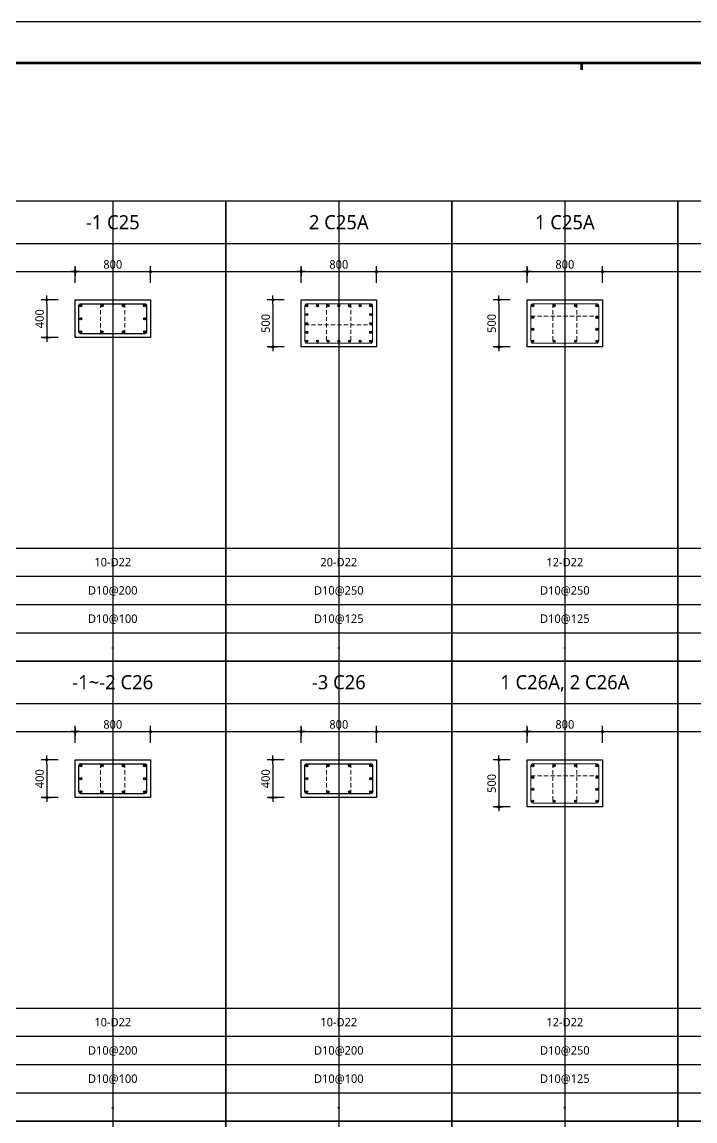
# Model space of a CAD drawing. Header units: millimetres. Extents: x 0 to 252030, y -124740 to 196020.
# Drawn here: x 106496 to 113642, y 166526 to 178200 of the extents above; entities that cross this region are included whole.
import ezdxf
from ezdxf.enums import TextEntityAlignment as Align

# ---------------------------------------------------------------- set-up
doc = ezdxf.new("R2010")
doc.units = ezdxf.units.MM
doc.header["$LTSCALE"] = 30
doc.linetypes.add('HID', pattern=[2.3, 1.5, -0.8])
doc.layers.get('DEFPOINTS').update_dxf_attribs({"color": 142})
for name, color, linetype in [('0-SEC1', 3, 'Continuous'), ('CON', 2, 'Continuous'), ('DIM', 7, 'Continuous'), ('S-철근', 3, 'Continuous'), ('SHEET', 7, 'Continuous'), ('TXT', 3, 'Continuous'), ('XR-FORM_(도룡동)$0$Sheet', 7, 'Continuous')]:
    doc.layers.add(name, color=color, linetype=linetype)
doc.layers.add('HoopBar', color=1, linetype='Continuous', lineweight=0)
doc.layers.add('TieBar', color=7, linetype='HID', lineweight=0)
doc.styles.get("Standard").update_dxf_attribs({"font": 'malgun.ttf'})
doc.styles.add('맑은 고딕', font='malgun.ttf')
doc.dimstyles.new('30NDIM', dxfattribs={"dimscale": 50, "dimtxt": 3, "dimasz": 1.5, "dimexe": 2, "dimexo": 6, "dimgap": 1, "dimtad": 1, "dimdec": 0, "dimrnd": 0.25, "dimzin": 0, "dimdsep": 46, "dimtxsty": 'Standard', "dimblk": 'Z_DOT', "dimcen": 5, "dimclrd": 256, "dimclre": 256, "dimclrt": 3, "dimadec": 0, "dimazin": 0, "dimtm": 1e-09, "dimtfac": 1, "dimtdec": 0, "dimtix": 1, "dimtmove": 2, "dimatfit": 1, "dimldrblk": 'Z_DOT', "dimfxl": 1, "dimtolj": 1, "dimtzin": 0, "dimarcsym": 0})

# ---------------------------------------------------------------- blocks, each defined once
blk = doc.blocks.new('XR-FORM_(도룡동)$0$S')
at = {"layer": 'XR-FORM_(도룡동)$0$Sheet', "const_width": 100}
blk.add_lwpolyline([(1850, 57950), (82250, 57950), (82250, 1200), (1850, 1200)], close=True, dxfattribs=at)
at = {"layer": 'XR-FORM_(도룡동)$0$Sheet', "linetype": 'Continuous', "const_width": 100}
blk.add_lwpolyline([(38745, 57950), (38745, 57700)], dxfattribs=at)
blk = doc.blocks.new('XR-FORM_(도룡동)', base_point=(101.33, -56114.51))
at = {"layer": 'DEFPOINTS'}
blk.add_lwpolyline([(0, 0), (420, 0), (420, 297), (0, 297)], close=True, dxfattribs=at)
at = {"xscale": 0.005, "yscale": 0.005, "zscale": 0.005}
blk.add_blockref('XR-FORM_(도룡동)$0$S', (-0.25, 0), dxfattribs=at)
blk = doc.blocks.new('Z_DOT')
at = {"layer": 'DIM', "color": 0}
for p, q in [((-1, 0), (1, 0)), ((0, -1), (0, 1))]:
    blk.add_line(p, q, dxfattribs=at)
for radius in [0.25, 0.125]:
    blk.add_circle((0, 0), radius, dxfattribs=at)
blk = doc.blocks.new('*D1248')
at = {"layer": 'DEFPOINTS', "color": 0, "transparency": 16777216}
for p in [(107060, 175248), (106760, 174848), (107060, 174848)]:
    blk.add_point(p, dxfattribs=at)
at = {"layer": 'DIM', "lineweight": -2, "transparency": 16777216}
for p, q in [((106880, 175248), (106700, 175248)), ((106760, 175203), (106760, 174893)), ((106880, 174848), (106700, 174848))]:
    blk.add_line(p, q, dxfattribs=at)
at = {"layer": 'DIM', "lineweight": -2, "transparency": 16777216, "xscale": 45, "yscale": 45, "zscale": 45}
for p, rotation in [((106760, 175248), 90), ((106760, 174848), 270)]:
    blk.add_blockref('Z_DOT', p, dxfattribs=dict(at, rotation=rotation))
at = {"layer": 'DIM', "color": 3, "transparency": 16777216, "insert": (106683, 175048), "char_height": 90, "attachment_point": 5, "rotation": 90}
blk.add_mtext('\\A1;400', dxfattribs=at)
blk = doc.blocks.new('*D1249')
at = {"layer": 'DEFPOINTS', "color": 0, "transparency": 16777216}
for p in [(107860, 175548), (107060, 175248), (107860, 175248)]:
    blk.add_point(p, dxfattribs=at)
at = {"layer": 'DIM', "lineweight": -2, "transparency": 16777216}
for p, q in [((107060, 175428), (107060, 175608)), ((107860, 175428), (107860, 175608)), ((107105, 175548), (107815, 175548))]:
    blk.add_line(p, q, dxfattribs=at)
at = {"layer": 'DIM', "lineweight": -2, "transparency": 16777216, "xscale": 45, "yscale": 45, "zscale": 45, "rotation": 180}
blk.add_blockref('Z_DOT', (107060, 175548), dxfattribs=at)
at = {"layer": 'DIM', "lineweight": -2, "transparency": 16777216, "xscale": 45, "yscale": 45, "zscale": 45}
blk.add_blockref('Z_DOT', (107860, 175548), dxfattribs=at)
at = {"layer": 'DIM', "color": 3, "transparency": 16777216, "insert": (107460, 175624), "char_height": 90, "attachment_point": 5}
blk.add_mtext('\\A1;800', dxfattribs=at)
blk = doc.blocks.new('*D1250')
at = {"layer": 'DEFPOINTS', "color": 0, "transparency": 16777216}
for p in [(109460, 175248), (109160, 174748), (109460, 174748)]:
    blk.add_point(p, dxfattribs=at)
at = {"layer": 'DIM', "lineweight": -2, "transparency": 16777216}
for p, q in [((109280, 175248), (109100, 175248)), ((109160, 175203), (109160, 174793)), ((109280, 174748), (109100, 174748))]:
    blk.add_line(p, q, dxfattribs=at)
at = {"layer": 'DIM', "lineweight": -2, "transparency": 16777216, "xscale": 45, "yscale": 45, "zscale": 45}
for p, rotation in [((109160, 175248), 90), ((109160, 174748), 270)]:
    blk.add_blockref('Z_DOT', p, dxfattribs=dict(at, rotation=rotation))
at = {"layer": 'DIM', "color": 3, "transparency": 16777216, "insert": (109083, 174998), "char_height": 90, "attachment_point": 5, "rotation": 90}
blk.add_mtext('\\A1;500', dxfattribs=at)
blk = doc.blocks.new('*D1251')
at = {"layer": 'DEFPOINTS', "color": 0, "transparency": 16777216}
for p in [(110260, 175548), (109460, 175248), (110260, 175248)]:
    blk.add_point(p, dxfattribs=at)
at = {"layer": 'DIM', "lineweight": -2, "transparency": 16777216}
for p, q in [((109460, 175428), (109460, 175608)), ((110260, 175428), (110260, 175608)), ((109505, 175548), (110215, 175548))]:
    blk.add_line(p, q, dxfattribs=at)
at = {"layer": 'DIM', "lineweight": -2, "transparency": 16777216, "xscale": 45, "yscale": 45, "zscale": 45, "rotation": 180}
blk.add_blockref('Z_DOT', (109460, 175548), dxfattribs=at)
at = {"layer": 'DIM', "lineweight": -2, "transparency": 16777216, "xscale": 45, "yscale": 45, "zscale": 45}
blk.add_blockref('Z_DOT', (110260, 175548), dxfattribs=at)
at = {"layer": 'DIM', "color": 3, "transparency": 16777216, "insert": (109860, 175624), "char_height": 90, "attachment_point": 5}
blk.add_mtext('\\A1;800', dxfattribs=at)
blk = doc.blocks.new('*D1252')
at = {"layer": 'DEFPOINTS', "color": 0, "transparency": 16777216}
for p in [(111860, 175248), (111560, 174748), (111860, 174748)]:
    blk.add_point(p, dxfattribs=at)
at = {"layer": 'DIM', "lineweight": -2, "transparency": 16777216}
for p, q in [((111680, 175248), (111500, 175248)), ((111560, 175203), (111560, 174793)), ((111680, 174748), (111500, 174748))]:
    blk.add_line(p, q, dxfattribs=at)
at = {"layer": 'DIM', "lineweight": -2, "transparency": 16777216, "xscale": 45, "yscale": 45, "zscale": 45}
for p, rotation in [((111560, 175248), 90), ((111560, 174748), 270)]:
    blk.add_blockref('Z_DOT', p, dxfattribs=dict(at, rotation=rotation))
at = {"layer": 'DIM', "color": 3, "transparency": 16777216, "insert": (111483, 174998), "char_height": 90, "attachment_point": 5, "rotation": 90}
blk.add_mtext('\\A1;500', dxfattribs=at)
blk = doc.blocks.new('*D1253')
at = {"layer": 'DEFPOINTS', "color": 0, "transparency": 16777216}
for p in [(112660, 175548), (111860, 175248), (112660, 175248)]:
    blk.add_point(p, dxfattribs=at)
at = {"layer": 'DIM', "lineweight": -2, "transparency": 16777216}
for p, q in [((111860, 175428), (111860, 175608)), ((112660, 175428), (112660, 175608)), ((111905, 175548), (112615, 175548))]:
    blk.add_line(p, q, dxfattribs=at)
at = {"layer": 'DIM', "lineweight": -2, "transparency": 16777216, "xscale": 45, "yscale": 45, "zscale": 45, "rotation": 180}
blk.add_blockref('Z_DOT', (111860, 175548), dxfattribs=at)
at = {"layer": 'DIM', "lineweight": -2, "transparency": 16777216, "xscale": 45, "yscale": 45, "zscale": 45}
blk.add_blockref('Z_DOT', (112660, 175548), dxfattribs=at)
at = {"layer": 'DIM', "color": 3, "transparency": 16777216, "insert": (112260, 175624), "char_height": 90, "attachment_point": 5}
blk.add_mtext('\\A1;800', dxfattribs=at)
blk = doc.blocks.new('*D1264')
at = {"layer": 'DEFPOINTS', "color": 0, "transparency": 16777216}
for p in [(107060, 170362), (106760, 169962), (107060, 169962)]:
    blk.add_point(p, dxfattribs=at)
at = {"layer": 'DIM', "lineweight": -2, "transparency": 16777216}
for p, q in [((106880, 170362), (106700, 170362)), ((106760, 170317), (106760, 170007)), ((106880, 169962), (106700, 169962))]:
    blk.add_line(p, q, dxfattribs=at)
at = {"layer": 'DIM', "lineweight": -2, "transparency": 16777216, "xscale": 45, "yscale": 45, "zscale": 45}
for p, rotation in [((106760, 170362), 90), ((106760, 169962), 270)]:
    blk.add_blockref('Z_DOT', p, dxfattribs=dict(at, rotation=rotation))
at = {"layer": 'DIM', "color": 3, "transparency": 16777216, "insert": (106683, 170162), "char_height": 90, "attachment_point": 5, "rotation": 90}
blk.add_mtext('\\A1;400', dxfattribs=at)
blk = doc.blocks.new('*D1265')
at = {"layer": 'DEFPOINTS', "color": 0, "transparency": 16777216}
for p in [(107860, 170662), (107060, 170362), (107860, 170362)]:
    blk.add_point(p, dxfattribs=at)
at = {"layer": 'DIM', "lineweight": -2, "transparency": 16777216}
for p, q in [((107060, 170542), (107060, 170722)), ((107860, 170542), (107860, 170722)), ((107105, 170662), (107815, 170662))]:
    blk.add_line(p, q, dxfattribs=at)
at = {"layer": 'DIM', "lineweight": -2, "transparency": 16777216, "xscale": 45, "yscale": 45, "zscale": 45, "rotation": 180}
blk.add_blockref('Z_DOT', (107060, 170662), dxfattribs=at)
at = {"layer": 'DIM', "lineweight": -2, "transparency": 16777216, "xscale": 45, "yscale": 45, "zscale": 45}
blk.add_blockref('Z_DOT', (107860, 170662), dxfattribs=at)
at = {"layer": 'DIM', "color": 3, "transparency": 16777216, "insert": (107460, 170738), "char_height": 90, "attachment_point": 5}
blk.add_mtext('\\A1;800', dxfattribs=at)
blk = doc.blocks.new('*D1266')
at = {"layer": 'DEFPOINTS', "color": 0, "transparency": 16777216}
for p in [(111860, 170362), (111560, 169862), (111860, 169862)]:
    blk.add_point(p, dxfattribs=at)
at = {"layer": 'DIM', "lineweight": -2, "transparency": 16777216}
for p, q in [((111680, 170362), (111500, 170362)), ((111560, 170317), (111560, 169907)), ((111680, 169862), (111500, 169862))]:
    blk.add_line(p, q, dxfattribs=at)
at = {"layer": 'DIM', "lineweight": -2, "transparency": 16777216, "xscale": 45, "yscale": 45, "zscale": 45}
for p, rotation in [((111560, 170362), 90), ((111560, 169862), 270)]:
    blk.add_blockref('Z_DOT', p, dxfattribs=dict(at, rotation=rotation))
at = {"layer": 'DIM', "color": 3, "transparency": 16777216, "insert": (111483, 170112), "char_height": 90, "attachment_point": 5, "rotation": 90}
blk.add_mtext('\\A1;500', dxfattribs=at)
blk = doc.blocks.new('*D1267')
at = {"layer": 'DEFPOINTS', "color": 0, "transparency": 16777216}
for p in [(112660, 170662), (111860, 170362), (112660, 170362)]:
    blk.add_point(p, dxfattribs=at)
at = {"layer": 'DIM', "lineweight": -2, "transparency": 16777216}
for p, q in [((111860, 170542), (111860, 170722)), ((112660, 170542), (112660, 170722)), ((111905, 170662), (112615, 170662))]:
    blk.add_line(p, q, dxfattribs=at)
at = {"layer": 'DIM', "lineweight": -2, "transparency": 16777216, "xscale": 45, "yscale": 45, "zscale": 45, "rotation": 180}
blk.add_blockref('Z_DOT', (111860, 170662), dxfattribs=at)
at = {"layer": 'DIM', "lineweight": -2, "transparency": 16777216, "xscale": 45, "yscale": 45, "zscale": 45}
blk.add_blockref('Z_DOT', (112660, 170662), dxfattribs=at)
at = {"layer": 'DIM', "color": 3, "transparency": 16777216, "insert": (112260, 170738), "char_height": 90, "attachment_point": 5}
blk.add_mtext('\\A1;800', dxfattribs=at)
blk = doc.blocks.new('*U58')
at = {"layer": 'DEFPOINTS'}
for p, q in [((-1200, 4886), (-1200, 0)), ((-2400, 4136), (0, 4136))]:
    blk.add_line(p, q, dxfattribs=at)
at = {"layer": 'SHEET'}
blk.add_line((-2400, 4436), (0, 4436), dxfattribs=at)
at = {"layer": 'SHEET', "color": 6}
for p, q in [((-2400, 1200), (0, 1200)), ((-2400, 900), (0, 900)), ((-2400, 600), (0, 600)), ((-2400, 300), (0, 300))]:
    blk.add_line(p, q, dxfattribs=at)
at = {"layer": 'SHEET'}
blk.add_lwpolyline([(0, 4886), (-2400, 4886), (-2400, 0), (0, 0)], close=True, dxfattribs=at)
blk = doc.blocks.new('*D1317')
at = {"layer": 'DEFPOINTS', "color": 0, "transparency": 16777216}
for p in [(109460, 170362), (109160, 169962), (109460, 169962)]:
    blk.add_point(p, dxfattribs=at)
at = {"layer": 'DIM', "lineweight": -2, "transparency": 16777216}
for p, q in [((109280, 170362), (109100, 170362)), ((109160, 170317), (109160, 170007)), ((109280, 169962), (109100, 169962))]:
    blk.add_line(p, q, dxfattribs=at)
at = {"layer": 'DIM', "lineweight": -2, "transparency": 16777216, "xscale": 45, "yscale": 45, "zscale": 45}
for p, rotation in [((109160, 170362), 90), ((109160, 169962), 270)]:
    blk.add_blockref('Z_DOT', p, dxfattribs=dict(at, rotation=rotation))
at = {"layer": 'DIM', "color": 3, "transparency": 16777216, "insert": (109083, 170162), "char_height": 90, "attachment_point": 5, "rotation": 90}
blk.add_mtext('\\A1;400', dxfattribs=at)
blk = doc.blocks.new('*D1318')
at = {"layer": 'DEFPOINTS', "color": 0, "transparency": 16777216}
for p in [(110260, 170662), (109460, 170362), (110260, 170362)]:
    blk.add_point(p, dxfattribs=at)
at = {"layer": 'DIM', "lineweight": -2, "transparency": 16777216}
for p, q in [((109460, 170542), (109460, 170722)), ((110260, 170542), (110260, 170722)), ((109505, 170662), (110215, 170662))]:
    blk.add_line(p, q, dxfattribs=at)
at = {"layer": 'DIM', "lineweight": -2, "transparency": 16777216, "xscale": 45, "yscale": 45, "zscale": 45, "rotation": 180}
blk.add_blockref('Z_DOT', (109460, 170662), dxfattribs=at)
at = {"layer": 'DIM', "lineweight": -2, "transparency": 16777216, "xscale": 45, "yscale": 45, "zscale": 45}
blk.add_blockref('Z_DOT', (110260, 170662), dxfattribs=at)
at = {"layer": 'DIM', "color": 3, "transparency": 16777216, "insert": (109860, 170738), "char_height": 90, "attachment_point": 5}
blk.add_mtext('\\A1;800', dxfattribs=at)

msp = doc.modelspace()

# ---------------------------------------------------------------- hatches: boundary and pattern name
at = {"layer": 'S-철근'}
h = msp.add_hatch(color=256, dxfattribs=at)
edge = h.paths.add_edge_path()
edge.add_arc((107120.75027, 175186.99992), 11.1, 0, 180)
edge.add_arc((107120.75027, 175186.99992), 11.1, 180, 360)
h = msp.add_hatch(color=256, dxfattribs=at)
edge = h.paths.add_edge_path()
edge.add_arc((107346.75027, 175186.99992), 11.1, 0, 180)
edge.add_arc((107346.75027, 175186.99992), 11.1, 180, 360)
h = msp.add_hatch(color=256, dxfattribs=at)
edge = h.paths.add_edge_path()
edge.add_arc((107572.75027, 175186.99992), 11.1, 0, 180)
edge.add_arc((107572.75027, 175186.99992), 11.1, 180, 360)
h = msp.add_hatch(color=256, dxfattribs=at)
edge = h.paths.add_edge_path()
edge.add_arc((107798.75027, 175186.99992), 11.1, 0, 180)
edge.add_arc((107798.75027, 175186.99992), 11.1, 180, 360)
h = msp.add_hatch(color=256, dxfattribs=at)
edge = h.paths.add_edge_path()
edge.add_arc((109520.75027, 175186.99992), 11.1, 0, 180)
edge.add_arc((109520.75027, 175186.99992), 11.1, 180, 360)
h = msp.add_hatch(color=256, dxfattribs=at)
edge = h.paths.add_edge_path()
edge.add_arc((109633.75027, 175186.99992), 11.1, 0, 180)
edge.add_arc((109633.75027, 175186.99992), 11.1, 180, 360)
h = msp.add_hatch(color=256, dxfattribs=at)
edge = h.paths.add_edge_path()
edge.add_arc((109746.75027, 175186.99992), 11.1, 0, 180)
edge.add_arc((109746.75027, 175186.99992), 11.1, 180, 360)
h = msp.add_hatch(color=256, dxfattribs=at)
edge = h.paths.add_edge_path()
edge.add_arc((109859.75027, 175186.99992), 11.1, 0, 180)
edge.add_arc((109859.75027, 175186.99992), 11.1, 180, 360)
h = msp.add_hatch(color=256, dxfattribs=at)
edge = h.paths.add_edge_path()
edge.add_arc((109972.75027, 175186.99992), 11.1, 0, 180)
edge.add_arc((109972.75027, 175186.99992), 11.1, 180, 360)
h = msp.add_hatch(color=256, dxfattribs=at)
edge = h.paths.add_edge_path()
edge.add_arc((110085.75027, 175186.99992), 11.1, 0, 180)
edge.add_arc((110085.75027, 175186.99992), 11.1, 180, 360)
h = msp.add_hatch(color=256, dxfattribs=at)
edge = h.paths.add_edge_path()
edge.add_arc((110198.75027, 175186.99992), 11.1, 0, 180)
edge.add_arc((110198.75027, 175186.99992), 11.1, 180, 360)
h = msp.add_hatch(color=256, dxfattribs=at)
edge = h.paths.add_edge_path()
edge.add_arc((111920.75027, 175186.99992), 11.1, 0, 180)
edge.add_arc((111920.75027, 175186.99992), 11.1, 180, 360)
h = msp.add_hatch(color=256, dxfattribs=at)
edge = h.paths.add_edge_path()
edge.add_arc((112146.75027, 175186.99992), 11.1, 0, 180)
edge.add_arc((112146.75027, 175186.99992), 11.1, 180, 360)
h = msp.add_hatch(color=256, dxfattribs=at)
edge = h.paths.add_edge_path()
edge.add_arc((112372.75027, 175186.99992), 11.1, 0, 180)
edge.add_arc((112372.75027, 175186.99992), 11.1, 180, 360)
h = msp.add_hatch(color=256, dxfattribs=at)
edge = h.paths.add_edge_path()
edge.add_arc((112598.75027, 175186.99992), 11.1, 0, 180)
edge.add_arc((112598.75027, 175186.99992), 11.1, 180, 360)
h = msp.add_hatch(color=256, dxfattribs=at)
edge = h.paths.add_edge_path()
edge.add_arc((107120.75027, 175047.99992), 11.1, 0, 180)
edge.add_arc((107120.75027, 175047.99992), 11.1, 180, 360)
h = msp.add_hatch(color=256, dxfattribs=at)
edge = h.paths.add_edge_path()
edge.add_arc((107798.75027, 175047.99992), 11.1, 0, 180)
edge.add_arc((107798.75027, 175047.99992), 11.1, 180, 360)
h = msp.add_hatch(color=256, dxfattribs=at)
edge = h.paths.add_edge_path()
edge.add_arc((109520.75027, 175092.49992), 11.1, 0, 180)
edge.add_arc((109520.75027, 175092.49992), 11.1, 180, 360)
h = msp.add_hatch(color=256, dxfattribs=at)
edge = h.paths.add_edge_path()
edge.add_arc((109520.75027, 174997.99992), 11.1, 0, 180)
edge.add_arc((109520.75027, 174997.99992), 11.1, 180, 360)
h = msp.add_hatch(color=256, dxfattribs=at)
edge = h.paths.add_edge_path()
edge.add_arc((110198.75027, 175092.49992), 11.1, 0, 180)
edge.add_arc((110198.75027, 175092.49992), 11.1, 180, 360)
h = msp.add_hatch(color=256, dxfattribs=at)
edge = h.paths.add_edge_path()
edge.add_arc((110198.75027, 174997.99992), 11.1, 0, 180)
edge.add_arc((110198.75027, 174997.99992), 11.1, 180, 360)
h = msp.add_hatch(color=256, dxfattribs=at)
edge = h.paths.add_edge_path()
edge.add_arc((111920.75027, 175060.99992), 11.1, 0, 180)
edge.add_arc((111920.75027, 175060.99992), 11.1, 180, 360)
h = msp.add_hatch(color=256, dxfattribs=at)
edge = h.paths.add_edge_path()
edge.add_arc((112598.75027, 175060.99992), 11.1, 0, 180)
edge.add_arc((112598.75027, 175060.99992), 11.1, 180, 360)
h = msp.add_hatch(color=256, dxfattribs=at)
edge = h.paths.add_edge_path()
edge.add_arc((107120.75027, 174908.99992), 11.1, 0, 180)
edge.add_arc((107120.75027, 174908.99992), 11.1, 180, 360)
h = msp.add_hatch(color=256, dxfattribs=at)
edge = h.paths.add_edge_path()
edge.add_arc((107346.75027, 174908.99992), 11.1, 0, 180)
edge.add_arc((107346.75027, 174908.99992), 11.1, 180, 360)
h = msp.add_hatch(color=256, dxfattribs=at)
edge = h.paths.add_edge_path()
edge.add_arc((107572.75027, 174908.99992), 11.1, 0, 180)
edge.add_arc((107572.75027, 174908.99992), 11.1, 180, 360)
h = msp.add_hatch(color=256, dxfattribs=at)
edge = h.paths.add_edge_path()
edge.add_arc((107798.75027, 174908.99992), 11.1, 0, 180)
edge.add_arc((107798.75027, 174908.99992), 11.1, 180, 360)
h = msp.add_hatch(color=256, dxfattribs=at)
edge = h.paths.add_edge_path()
edge.add_arc((109520.75027, 174903.49992), 11.1, 0, 180)
edge.add_arc((109520.75027, 174903.49992), 11.1, 180, 360)
h = msp.add_hatch(color=256, dxfattribs=at)
edge = h.paths.add_edge_path()
edge.add_arc((110198.75027, 174903.49992), 11.1, 0, 180)
edge.add_arc((110198.75027, 174903.49992), 11.1, 180, 360)
h = msp.add_hatch(color=256, dxfattribs=at)
edge = h.paths.add_edge_path()
edge.add_arc((111920.75027, 174934.99992), 11.1, 0, 180)
edge.add_arc((111920.75027, 174934.99992), 11.1, 180, 360)
h = msp.add_hatch(color=256, dxfattribs=at)
edge = h.paths.add_edge_path()
edge.add_arc((112598.75027, 174934.99992), 11.1, 0, 180)
edge.add_arc((112598.75027, 174934.99992), 11.1, 180, 360)
h = msp.add_hatch(color=256, dxfattribs=at)
edge = h.paths.add_edge_path()
edge.add_arc((109520.75027, 174808.99992), 11.1, 0, 180)
edge.add_arc((109520.75027, 174808.99992), 11.1, 180, 360)
h = msp.add_hatch(color=256, dxfattribs=at)
edge = h.paths.add_edge_path()
edge.add_arc((109633.75027, 174808.99992), 11.1, 0, 180)
edge.add_arc((109633.75027, 174808.99992), 11.1, 180, 360)
h = msp.add_hatch(color=256, dxfattribs=at)
edge = h.paths.add_edge_path()
edge.add_arc((109746.75027, 174808.99992), 11.1, 0, 180)
edge.add_arc((109746.75027, 174808.99992), 11.1, 180, 360)
h = msp.add_hatch(color=256, dxfattribs=at)
edge = h.paths.add_edge_path()
edge.add_arc((109859.75027, 174808.99992), 11.1, 0, 180)
edge.add_arc((109859.75027, 174808.99992), 11.1, 180, 360)
h = msp.add_hatch(color=256, dxfattribs=at)
edge = h.paths.add_edge_path()
edge.add_arc((109972.75027, 174808.99992), 11.1, 0, 180)
edge.add_arc((109972.75027, 174808.99992), 11.1, 180, 360)
h = msp.add_hatch(color=256, dxfattribs=at)
edge = h.paths.add_edge_path()
edge.add_arc((110085.75027, 174808.99992), 11.1, 0, 180)
edge.add_arc((110085.75027, 174808.99992), 11.1, 180, 360)
h = msp.add_hatch(color=256, dxfattribs=at)
edge = h.paths.add_edge_path()
edge.add_arc((110198.75027, 174808.99992), 11.1, 0, 180)
edge.add_arc((110198.75027, 174808.99992), 11.1, 180, 360)
h = msp.add_hatch(color=256, dxfattribs=at)
edge = h.paths.add_edge_path()
edge.add_arc((111920.75027, 174808.99992), 11.1, 0, 180)
edge.add_arc((111920.75027, 174808.99992), 11.1, 180, 360)
h = msp.add_hatch(color=256, dxfattribs=at)
edge = h.paths.add_edge_path()
edge.add_arc((112146.75027, 174808.99992), 11.1, 0, 180)
edge.add_arc((112146.75027, 174808.99992), 11.1, 180, 360)
h = msp.add_hatch(color=256, dxfattribs=at)
edge = h.paths.add_edge_path()
edge.add_arc((112372.75027, 174808.99992), 11.1, 0, 180)
edge.add_arc((112372.75027, 174808.99992), 11.1, 180, 360)
h = msp.add_hatch(color=256, dxfattribs=at)
edge = h.paths.add_edge_path()
edge.add_arc((112598.75027, 174808.99992), 11.1, 0, 180)
edge.add_arc((112598.75027, 174808.99992), 11.1, 180, 360)
h = msp.add_hatch(color=256, dxfattribs=at)
edge = h.paths.add_edge_path()
edge.add_arc((107120.75027, 170300.99992), 11.1, 0, 180)
edge.add_arc((107120.75027, 170300.99992), 11.1, 180, 360)
h = msp.add_hatch(color=256, dxfattribs=at)
edge = h.paths.add_edge_path()
edge.add_arc((107346.75027, 170300.99992), 11.1, 0, 180)
edge.add_arc((107346.75027, 170300.99992), 11.1, 180, 360)
h = msp.add_hatch(color=256, dxfattribs=at)
edge = h.paths.add_edge_path()
edge.add_arc((107572.75027, 170300.99992), 11.1, 0, 180)
edge.add_arc((107572.75027, 170300.99992), 11.1, 180, 360)
h = msp.add_hatch(color=256, dxfattribs=at)
edge = h.paths.add_edge_path()
edge.add_arc((107798.75027, 170300.99992), 11.1, 0, 180)
edge.add_arc((107798.75027, 170300.99992), 11.1, 180, 360)
h = msp.add_hatch(color=256, dxfattribs=at)
edge = h.paths.add_edge_path()
edge.add_arc((109520.75027, 170300.99992), 11.1, 0, 180)
edge.add_arc((109520.75027, 170300.99992), 11.1, 180, 360)
h = msp.add_hatch(color=256, dxfattribs=at)
edge = h.paths.add_edge_path()
edge.add_arc((109746.75027, 170300.99992), 11.1, 0, 180)
edge.add_arc((109746.75027, 170300.99992), 11.1, 180, 360)
h = msp.add_hatch(color=256, dxfattribs=at)
edge = h.paths.add_edge_path()
edge.add_arc((109972.75027, 170300.99992), 11.1, 0, 180)
edge.add_arc((109972.75027, 170300.99992), 11.1, 180, 360)
h = msp.add_hatch(color=256, dxfattribs=at)
edge = h.paths.add_edge_path()
edge.add_arc((110198.75027, 170300.99992), 11.1, 0, 180)
edge.add_arc((110198.75027, 170300.99992), 11.1, 180, 360)
h = msp.add_hatch(color=256, dxfattribs=at)
edge = h.paths.add_edge_path()
edge.add_arc((111920.75027, 170300.99992), 11.1, 0, 180)
edge.add_arc((111920.75027, 170300.99992), 11.1, 180, 360)
h = msp.add_hatch(color=256, dxfattribs=at)
edge = h.paths.add_edge_path()
edge.add_arc((112146.75027, 170300.99992), 11.1, 0, 180)
edge.add_arc((112146.75027, 170300.99992), 11.1, 180, 360)
h = msp.add_hatch(color=256, dxfattribs=at)
edge = h.paths.add_edge_path()
edge.add_arc((112372.75027, 170300.99992), 11.1, 0, 180)
edge.add_arc((112372.75027, 170300.99992), 11.1, 180, 360)
h = msp.add_hatch(color=256, dxfattribs=at)
edge = h.paths.add_edge_path()
edge.add_arc((112598.75027, 170300.99992), 11.1, 0, 180)
edge.add_arc((112598.75027, 170300.99992), 11.1, 180, 360)
h = msp.add_hatch(color=256, dxfattribs=at)
edge = h.paths.add_edge_path()
edge.add_arc((107120.75027, 170161.99992), 11.1, 0, 180)
edge.add_arc((107120.75027, 170161.99992), 11.1, 180, 360)
h = msp.add_hatch(color=256, dxfattribs=at)
edge = h.paths.add_edge_path()
edge.add_arc((107798.75027, 170161.99992), 11.1, 0, 180)
edge.add_arc((107798.75027, 170161.99992), 11.1, 180, 360)
h = msp.add_hatch(color=256, dxfattribs=at)
edge = h.paths.add_edge_path()
edge.add_arc((109520.75027, 170161.99992), 11.1, 0, 180)
edge.add_arc((109520.75027, 170161.99992), 11.1, 180, 360)
h = msp.add_hatch(color=256, dxfattribs=at)
edge = h.paths.add_edge_path()
edge.add_arc((110198.75027, 170161.99992), 11.1, 0, 180)
edge.add_arc((110198.75027, 170161.99992), 11.1, 180, 360)
h = msp.add_hatch(color=256, dxfattribs=at)
edge = h.paths.add_edge_path()
edge.add_arc((111920.75027, 170174.99992), 11.1, 0, 180)
edge.add_arc((111920.75027, 170174.99992), 11.1, 180, 360)
h = msp.add_hatch(color=256, dxfattribs=at)
edge = h.paths.add_edge_path()
edge.add_arc((112598.75027, 170174.99992), 11.1, 0, 180)
edge.add_arc((112598.75027, 170174.99992), 11.1, 180, 360)
h = msp.add_hatch(color=256, dxfattribs=at)
edge = h.paths.add_edge_path()
edge.add_arc((107120.75027, 170022.99992), 11.1, 0, 180)
edge.add_arc((107120.75027, 170022.99992), 11.1, 180, 360)
h = msp.add_hatch(color=256, dxfattribs=at)
edge = h.paths.add_edge_path()
edge.add_arc((107346.75027, 170022.99992), 11.1, 0, 180)
edge.add_arc((107346.75027, 170022.99992), 11.1, 180, 360)
h = msp.add_hatch(color=256, dxfattribs=at)
edge = h.paths.add_edge_path()
edge.add_arc((107572.75027, 170022.99992), 11.1, 0, 180)
edge.add_arc((107572.75027, 170022.99992), 11.1, 180, 360)
h = msp.add_hatch(color=256, dxfattribs=at)
edge = h.paths.add_edge_path()
edge.add_arc((107798.75027, 170022.99992), 11.1, 0, 180)
edge.add_arc((107798.75027, 170022.99992), 11.1, 180, 360)
h = msp.add_hatch(color=256, dxfattribs=at)
edge = h.paths.add_edge_path()
edge.add_arc((109520.75027, 170022.99992), 11.1, 0, 180)
edge.add_arc((109520.75027, 170022.99992), 11.1, 180, 360)
h = msp.add_hatch(color=256, dxfattribs=at)
edge = h.paths.add_edge_path()
edge.add_arc((109746.75027, 170022.99992), 11.1, 0, 180)
edge.add_arc((109746.75027, 170022.99992), 11.1, 180, 360)
h = msp.add_hatch(color=256, dxfattribs=at)
edge = h.paths.add_edge_path()
edge.add_arc((109972.75027, 170022.99992), 11.1, 0, 180)
edge.add_arc((109972.75027, 170022.99992), 11.1, 180, 360)
h = msp.add_hatch(color=256, dxfattribs=at)
edge = h.paths.add_edge_path()
edge.add_arc((110198.75027, 170022.99992), 11.1, 0, 180)
edge.add_arc((110198.75027, 170022.99992), 11.1, 180, 360)
h = msp.add_hatch(color=256, dxfattribs=at)
edge = h.paths.add_edge_path()
edge.add_arc((111920.75027, 170048.99992), 11.1, 0, 180)
edge.add_arc((111920.75027, 170048.99992), 11.1, 180, 360)
h = msp.add_hatch(color=256, dxfattribs=at)
edge = h.paths.add_edge_path()
edge.add_arc((112598.75027, 170048.99992), 11.1, 0, 180)
edge.add_arc((112598.75027, 170048.99992), 11.1, 180, 360)
h = msp.add_hatch(color=256, dxfattribs=at)
edge = h.paths.add_edge_path()
edge.add_arc((111920.75027, 169922.99992), 11.1, 0, 180)
edge.add_arc((111920.75027, 169922.99992), 11.1, 180, 360)
h = msp.add_hatch(color=256, dxfattribs=at)
edge = h.paths.add_edge_path()
edge.add_arc((112146.75027, 169922.99992), 11.1, 0, 180)
edge.add_arc((112146.75027, 169922.99992), 11.1, 180, 360)
h = msp.add_hatch(color=256, dxfattribs=at)
edge = h.paths.add_edge_path()
edge.add_arc((112372.75027, 169922.99992), 11.1, 0, 180)
edge.add_arc((112372.75027, 169922.99992), 11.1, 180, 360)
h = msp.add_hatch(color=256, dxfattribs=at)
edge = h.paths.add_edge_path()
edge.add_arc((112598.75027, 169922.99992), 11.1, 0, 180)
edge.add_arc((112598.75027, 169922.99992), 11.1, 180, 360)

# ---------------------------------------------------------------- linework, layer by layer
at = {"layer": 'CON', "color": 8}
for points in [[(107059.75027, 174847.99992), (107059.75027, 175247.99992), (107859.75027, 175247.99992), (107859.75027, 174847.99992)], [(109459.75027, 174747.99992), (109459.75027, 175247.99992), (110259.75027, 175247.99992), (110259.75027, 174747.99992)], [(111859.75027, 174747.99992), (111859.75027, 175247.99992), (112659.75027, 175247.99992), (112659.75027, 174747.99992)], [(107059.75027, 169961.99992), (107059.75027, 170361.99992), (107859.75027, 170361.99992), (107859.75027, 169961.99992)], [(109459.75027, 169961.99992), (109459.75027, 170361.99992), (110259.75027, 170361.99992), (110259.75027, 169961.99992)], [(111859.75027, 169861.99992), (111859.75027, 170361.99992), (112659.75027, 170361.99992), (112659.75027, 169861.99992)]]:
    msp.add_lwpolyline(points, close=True, dxfattribs=at)
at = {"layer": 'HoopBar', "color": 3}
for points in [[(109522.32027, 174788.36992, -0.4142135624), (109500.12027, 174810.56992), (109500.12027, 175185.42992, -0.4142135624), (109522.32027, 175207.62992), (110197.18027, 175207.62992, -0.4142135624), (110219.38027, 175185.42992), (110219.38027, 174810.56992, -0.4142135624), (110197.18027, 174788.36992), (109522.32027, 174788.36992)], [(111922.32027, 174788.36992, -0.4142135624), (111900.12027, 174810.56992), (111900.12027, 175185.42992, -0.4142135624), (111922.32027, 175207.62992), (112597.18027, 175207.62992, -0.4142135624), (112619.38027, 175185.42992), (112619.38027, 174810.56992, -0.4142135624), (112597.18027, 174788.36992), (111922.32027, 174788.36992)], [(111922.32027, 169902.36992, -0.4142135624), (111900.12027, 169924.56992), (111900.12027, 170299.42992, -0.4142135624), (111922.32027, 170321.62992), (112597.18027, 170321.62992, -0.4142135624), (112619.38027, 170299.42992), (112619.38027, 169924.56992, -0.4142135624), (112597.18027, 169902.36992), (111922.32027, 169902.36992)]]:
    msp.add_lwpolyline(points, format="xyb", dxfattribs=at)
at = {"layer": 'S-철근'}
for points in [[(107122.32027, 174888.36992, -0.4142135624), (107100.12027, 174910.56992), (107100.12027, 175185.42992, -0.4142135624), (107122.32027, 175207.62992), (107797.18027, 175207.62992, -0.4142135624), (107819.38027, 175185.42992), (107819.38027, 174910.56992, -0.4142135624), (107797.18027, 174888.36992), (107122.32027, 174888.36992)], [(107122.32027, 170002.36992, -0.4142135624), (107100.12027, 170024.56992), (107100.12027, 170299.42992, -0.4142135624), (107122.32027, 170321.62992), (107797.18027, 170321.62992, -0.4142135624), (107819.38027, 170299.42992), (107819.38027, 170024.56992, -0.4142135624), (107797.18027, 170002.36992), (107122.32027, 170002.36992)], [(109522.32027, 170002.36992, -0.4142135624), (109500.12027, 170024.56992), (109500.12027, 170299.42992, -0.4142135624), (109522.32027, 170321.62992), (110197.18027, 170321.62992, -0.4142135624), (110219.38027, 170299.42992), (110219.38027, 170024.56992, -0.4142135624), (110197.18027, 170002.36992), (109522.32027, 170002.36992)]]:
    msp.add_lwpolyline(points, format="xyb", dxfattribs=at)
for centre in [(107120.75027, 175186.99992), (107346.75027, 175186.99992), (107572.75027, 175186.99992), (107798.75027, 175186.99992), (109520.75027, 175186.99992), (109633.75027, 175186.99992), (109746.75027, 175186.99992), (109859.75027, 175186.99992), (109972.75027, 175186.99992), (110085.75027, 175186.99992), (110198.75027, 175186.99992), (111920.75027, 175186.99992), (112146.75027, 175186.99992), (112372.75027, 175186.99992), (112598.75027, 175186.99992), (107120.75027, 175047.99992), (107798.75027, 175047.99992), (109520.75027, 175092.49992), (109520.75027, 174997.99992), (110198.75027, 175092.49992), (110198.75027, 174997.99992), (111920.75027, 175060.99992), (112598.75027, 175060.99992), (107120.75027, 174908.99992), (107346.75027, 174908.99992), (107572.75027, 174908.99992), (107798.75027, 174908.99992), (109520.75027, 174903.49992), (110198.75027, 174903.49992), (111920.75027, 174934.99992), (112598.75027, 174934.99992), (109520.75027, 174808.99992), (109633.75027, 174808.99992), (109746.75027, 174808.99992), (109859.75027, 174808.99992), (109972.75027, 174808.99992), (110085.75027, 174808.99992), (110198.75027, 174808.99992), (111920.75027, 174808.99992), (112146.75027, 174808.99992), (112372.75027, 174808.99992), (112598.75027, 174808.99992), (107120.75027, 170300.99992), (107346.75027, 170300.99992), (107572.75027, 170300.99992), (107798.75027, 170300.99992), (109520.75027, 170300.99992), (109746.75027, 170300.99992), (109972.75027, 170300.99992), (110198.75027, 170300.99992), (111920.75027, 170300.99992), (112146.75027, 170300.99992), (112372.75027, 170300.99992), (112598.75027, 170300.99992), (107120.75027, 170161.99992), (107798.75027, 170161.99992), (109520.75027, 170161.99992), (110198.75027, 170161.99992), (111920.75027, 170174.99992), (112598.75027, 170174.99992), (107120.75027, 170022.99992), (107346.75027, 170022.99992), (107572.75027, 170022.99992), (107798.75027, 170022.99992), (109520.75027, 170022.99992), (109746.75027, 170022.99992), (109972.75027, 170022.99992), (110198.75027, 170022.99992), (111920.75027, 170048.99992), (112598.75027, 170048.99992), (111920.75027, 169922.99992), (112146.75027, 169922.99992), (112372.75027, 169922.99992), (112598.75027, 169922.99992)]:
    msp.add_circle(centre, 11.1, dxfattribs=at)
at = {"layer": 'TieBar'}
for p, q in [((107330.88527, 175207.62992), (107330.88527, 174888.36992)), ((107588.61527, 175207.62992), (107588.61527, 174888.36992)), ((109730.88527, 175207.62992), (109730.88527, 174788.36992)), ((109988.61527, 175207.62992), (109988.61527, 174788.36992)), ((112130.88527, 175207.62992), (112130.88527, 174788.36992)), ((112388.61527, 175207.62992), (112388.61527, 174788.36992)), ((111900.12027, 175076.86492), (112619.38027, 175076.86492)), ((109500.12027, 174982.13492), (110219.38027, 174982.13492)), ((107330.88527, 170321.62992), (107330.88527, 170002.36992)), ((107588.61527, 170321.62992), (107588.61527, 170002.36992)), ((109730.88527, 170321.62992), (109730.88527, 170002.36992)), ((109988.61527, 170321.62992), (109988.61527, 170002.36992)), ((112130.88527, 170321.62992), (112130.88527, 169902.36992)), ((112388.61527, 170321.62992), (112388.61527, 169902.36992)), ((111900.12027, 170190.86492), (112619.38027, 170190.86492))]:
    msp.add_line(p, q, dxfattribs=at)

# ---------------------------------------------------------------- block references
for p in [(108659.75027, 171412.00008), (111059.75027, 171412.00008), (113459.75027, 171412.00008), (115859.75027, 171412.00041), (108659.75027, 166526.00008), (111059.75027, 166526.00008), (113459.75027, 166526.00008), (115859.75027, 166526.00041), (108659.75027, 161640.00008), (111059.75027, 161640.00008), (113459.75027, 161640.00008), (115859.75027, 161640.00041)]:
    msp.add_blockref('*U58', p)
at = {"layer": '0-SEC1', "xscale": 60, "yscale": 60, "zscale": 60}
msp.add_blockref('XR-FORM_(도룡동)', (106910.02429, -3206490.57868), dxfattribs=at)

# ---------------------------------------------------------------- texts
at = {"layer": 'TXT', "color": 2, "style": '맑은 고딕'}
for s, p in [('-1 C25', (107459.75027, 176072.99992)), ('2 C25A', (109859.75027, 176072.99992)), ('1 C25A', (112259.75027, 176072.99992)), ('-1~-2 C26', (107459.75027, 171186.99992)), ('-3 C26', (109859.75027, 171186.99992)), ('1 C26A, 2 C26A', (112259.75027, 171186.99992))]:
    msp.add_text(s, height=150, dxfattribs=at).set_placement(p, align=Align.MIDDLE_CENTER)
at = {"layer": 'TXT', "style": '맑은 고딕'}
for s, p in [('10-D22', (107459.75027, 172461.99992)), ('20-D22', (109859.75027, 172461.99992)), ('12-D22', (112259.75027, 172461.99992)), ('D10@200', (107459.75027, 172161.99992)), ('D10@250', (109859.75027, 172161.99992)), ('D10@250', (112259.75027, 172161.99992)), ('D10@100', (107459.75027, 171861.99992)), ('D10@125', (109859.75027, 171861.99992)), ('D10@125', (112259.75027, 171861.99992)), ('-', (107459.75027, 171561.99992)), ('-', (109859.75027, 171561.99992)), ('-', (112259.75027, 171561.99992)), ('10-D22', (107459.75027, 167575.99992)), ('10-D22', (109859.75027, 167575.99992)), ('12-D22', (112259.75027, 167575.99992)), ('D10@200', (107459.75027, 167275.99992)), ('D10@200', (109859.75027, 167275.99992)), ('D10@250', (112259.75027, 167275.99992)), ('D10@100', (107459.75027, 166975.99992)), ('D10@100', (109859.75027, 166975.99992)), ('D10@125', (112259.75027, 166975.99992)), ('-', (107459.75027, 166675.99992)), ('-', (109859.75027, 166675.99992)), ('-', (112259.75027, 166675.99992))]:
    msp.add_text(s, height=90, dxfattribs=at).set_placement(p, align=Align.MIDDLE_CENTER)

# ---------------------------------------------------------------- dimensions: what is measured, and where the dimension line sits
at = {"layer": 'DIM'}
for base, p1, p2, picture, middle in [((107859.75027, 175547.99992), (107059.75027, 175247.99992), (107859.75027, 175247.99992), '*D1249', (107459.75027, 175624.49788)), ((110259.75027, 175547.99992), (109459.75027, 175247.99992), (110259.75027, 175247.99992), '*D1251', (109859.75027, 175624.49788)), ((112659.75027, 175547.99992), (111859.75027, 175247.99992), (112659.75027, 175247.99992), '*D1253', (112259.75027, 175624.49788)), ((107859.75027, 170661.99992), (107059.75027, 170361.99992), (107859.75027, 170361.99992), '*D1265', (107459.75027, 170738.49788)), ((110259.75027, 170661.99992), (109459.75027, 170361.99992), (110259.75027, 170361.99992), '*D1318', (109859.75027, 170738.49788)), ((112659.75027, 170661.99992), (111859.75027, 170361.99992), (112659.75027, 170361.99992), '*D1267', (112259.75027, 170738.49788))]:
    dim = msp.add_linear_dim(base=base, p1=p1, p2=p2, dimstyle='30NDIM', override={"dimscale": 30, "dimtxsty": 'Standard'}, dxfattribs=at)
    dim.commit()
    dim.dimension.update_dxf_attribs({"geometry": picture, "text_midpoint": middle})
for base, p1, p2, picture, middle in [((106759.75027, 174847.99992), (107059.75027, 175247.99992), (107059.75027, 174847.99992), '*D1248', (106683.25231, 175047.99992)), ((109159.75027, 174747.99992), (109459.75027, 175247.99992), (109459.75027, 174747.99992), '*D1250', (109083.25231, 174997.99992)), ((111559.75027, 174747.99992), (111859.75027, 175247.99992), (111859.75027, 174747.99992), '*D1252', (111483.25231, 174997.99992)), ((106759.75027, 169961.99992), (107059.75027, 170361.99992), (107059.75027, 169961.99992), '*D1264', (106683.25231, 170161.99992)), ((109159.75027, 169961.99992), (109459.75027, 170361.99992), (109459.75027, 169961.99992), '*D1317', (109083.25231, 170161.99992)), ((111559.75027, 169861.99992), (111859.75027, 170361.99992), (111859.75027, 169861.99992), '*D1266', (111483.25231, 170111.99992))]:
    dim = msp.add_linear_dim(base=base, p1=p1, p2=p2, angle=270, dimstyle='30NDIM', override={"dimscale": 30, "dimtxsty": 'Standard'}, dxfattribs=at)
    dim.commit()
    dim.dimension.update_dxf_attribs({"geometry": picture, "text_midpoint": middle})

doc.saveas('drawing.dxf')
